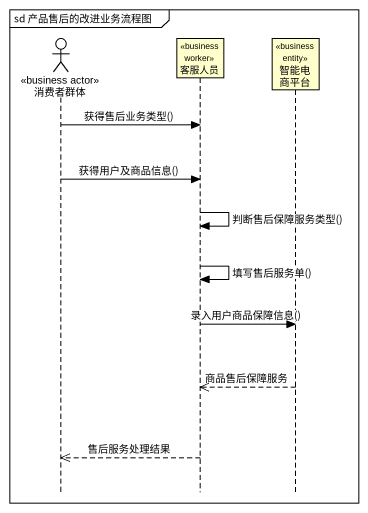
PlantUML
@startuml
mainframe sd 产品售后的改进业务流程图
hide footbox
actor 消费者群体 <<business actor>>
participant 客服人员 <<business worker>>
participant 智能电商平台 <<business entity>>

消费者群体 -> 客服人员 : 获得售后业务类型()
消费者群体 -> 客服人员 : 获得用户及商品信息()
客服人员 -> 客服人员 : 判断售后保障服务类型()
客服人员 -> 客服人员 : 填写售后服务单()
客服人员 -> 智能电商平台 : 录入用户商品保障信息()
智能电商平台 -->> 客服人员 : 商品售后保障服务
客服人员 -->> 消费者群体 : 售后服务处理结果
@enduml
